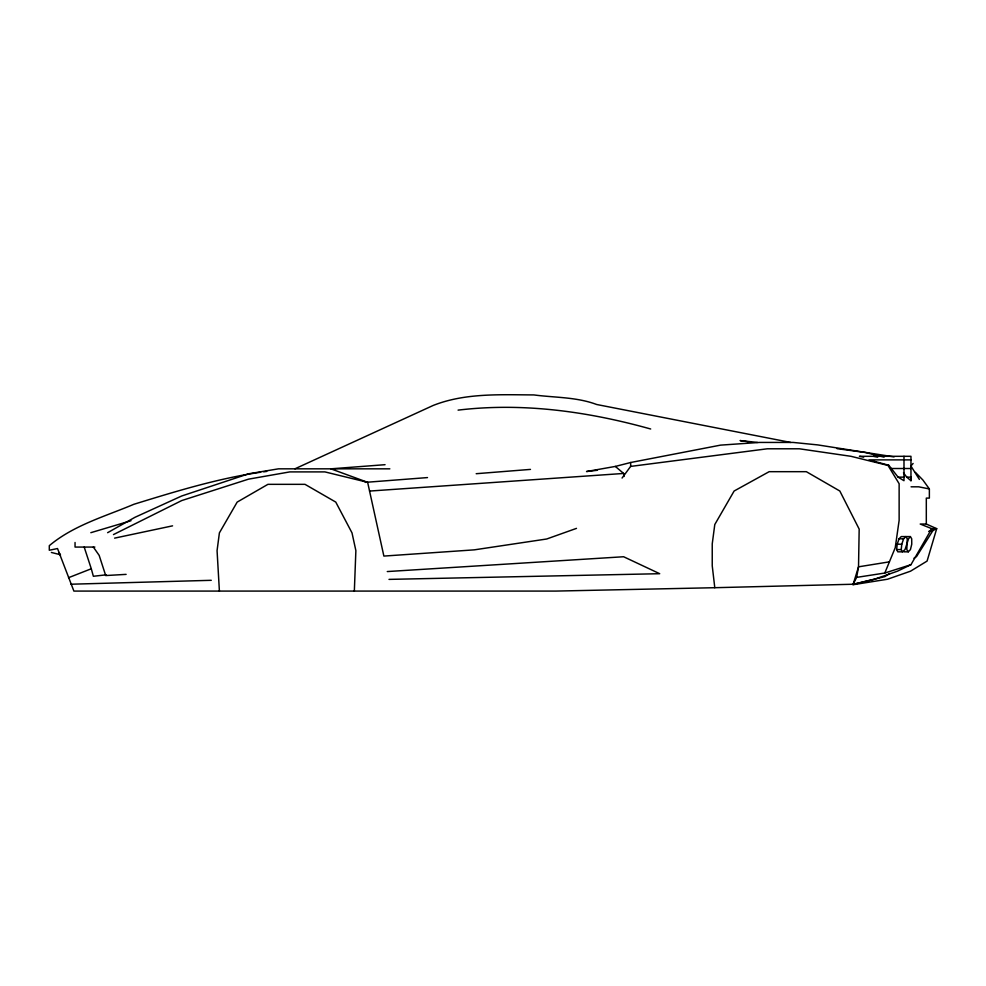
<?xml version="1.0" encoding="UTF-8"?>
<svg xmlns="http://www.w3.org/2000/svg" width="986" height="986" viewBox="0 0 986 986"><rect width="100%" height="100%" fill="white"/><g stroke="black" fill="none" stroke-linecap="round" stroke-linejoin="round"><path stroke-width="1.48" d="M622.067 478.05L630.621 466.415L630.732 462.496L720.569 445.13L759.553 442.431L793.114 442.431L817.764 444.908L894.068 456.9M354.344 591.082L355.872 550.632L352.002 532.871L335.77 502.096L304.994 484.336L267.933 484.336L237.17 502.096L219.397 532.871L217.068 550.632L219.397 591.082M910.398 536.581L908.537 538.812L905.025 549.596L902.375 551.827L897.802 551.827L896.656 549.596L897.198 544.21L899.035 538.812L901.266 536.581L910.398 536.581L911.705 538.812L911.754 544.21L910.435 549.596L908.291 551.827L903.718 551.827M902.375 551.827L901.229 549.596L901.783 544.21L903.607 538.812L905.838 536.581L907.243 538.812L906.812 549.596L908.291 551.827M856.624 577.389L858.523 566.827L859.176 529.1L839.825 491.016L806.326 471.678L769.166 471.678L734.126 491.016L714.788 524.527L712.237 543.865L712.237 565.816L714.788 587.705L853.173 584.242L874.496 579.226L897.445 571.19L910.953 564.695L931.758 528.669L936.7 528.669L927.087 561.071L910.522 571.19L887.573 579.226L852.915 584.747L856.624 577.389L884.799 573.026L910.953 564.695M853.173 584.242L858.523 566.827L889.409 561.847M884.799 573.026L895.226 547.748L899.133 520.337L899.133 483.719L887.992 465.429L850.967 456.308L799.363 448.79L767.33 448.79L630.621 466.415M913.11 463.469L910.891 465.971L919.359 479.381M889.865 573.433L884.787 576.637L853.038 584.501M913.985 558.187L916.524 556.585L934.112 528.669L928.652 531.466M107.622 532.686L134.959 517.305L181.72 495.983L248.546 473.81L278.496 468.831L389.84 468.831M113.464 534.585L181.72 500.568L248.546 479.147L289.81 471.9L324.899 471.9L367.642 482.327L383.874 556.079L474.291 549.855L546.7 538.997L576.49 528.373M931.166 531.368L936.7 528.669L926.31 524.034L920.209 524.034L931.758 528.669M294.9 468.831L433.174 405.456C465.096 392.822 500.185 394.782 533.808 394.918C554.81 397.703 576.6 396.939 596.703 404.506L790.624 442.431M68.527 577.697L91.291 568.762L84.192 547.07M90.835 532.686L131.002 520.731M597.171 470.297L586.534 471.53L615.338 466.427L630.732 462.496M114.598 538.134L172.575 525.846M887.992 465.429L888.817 465.281L898.086 477.138L903.989 480.712L903.989 456.308M260.661 472.22C217.475 478.53 175.508 491.459 133.874 504.29C105.108 516.43 73.58 525.242 49.3 545.677L49.3 550.25L57.521 548.536L73.888 591.082L555.894 591.082L714.788 587.705M263.693 471.813L266.725 471.419M106.205 574.826L93.362 576.268L91.291 568.762M427.493 477.581L365.325 482.364M476.189 473.711L530.468 469.398M385.058 464.689L330.865 468.831L367.642 482.327M624.064 476.485L623.633 473.453L369.565 491.065M458.083 410.127C522.876 402.35 588.174 411.519 650.686 428.996M387.276 571.56L623.62 556.745L659.696 573.704L389.002 579.386M126.122 574.37L105.712 575.553L99.167 555.377L93.35 547.07M70.992 584.217L211.263 580.31M910.965 459.883L868.999 459.883L888.817 465.281M890.691 468.51L910.965 468.51M898.086 477.138L903.989 477.138M903.484 472.824L906.738 477.138L910.965 477.138M911.064 486.813L918.681 486.813L929.367 488.945L929.367 498.103L926.31 498.103L926.31 524.034M899.035 538.812L903.607 538.812M897.198 544.21L901.783 544.21M94.866 547.07L75.047 547.07L75.047 542.485M896.656 549.596L901.229 549.596M757.495 442.431L740.067 440.569L751.073 442.258M837.065 448.655L865.474 452.525L884.097 457.097M873.386 456.308L877.676 457.134M863.699 457.134L859.41 456.308L910.965 456.308L910.965 480.712L906.738 477.138M51.371 552.456L60.084 554.637M615.338 466.427L623.633 473.453M915.402 472.343L922.921 480.046L929.367 488.945M59 552.456L60.503 555.032M910.867 477.138L910.965 480.712"/></g></svg>
